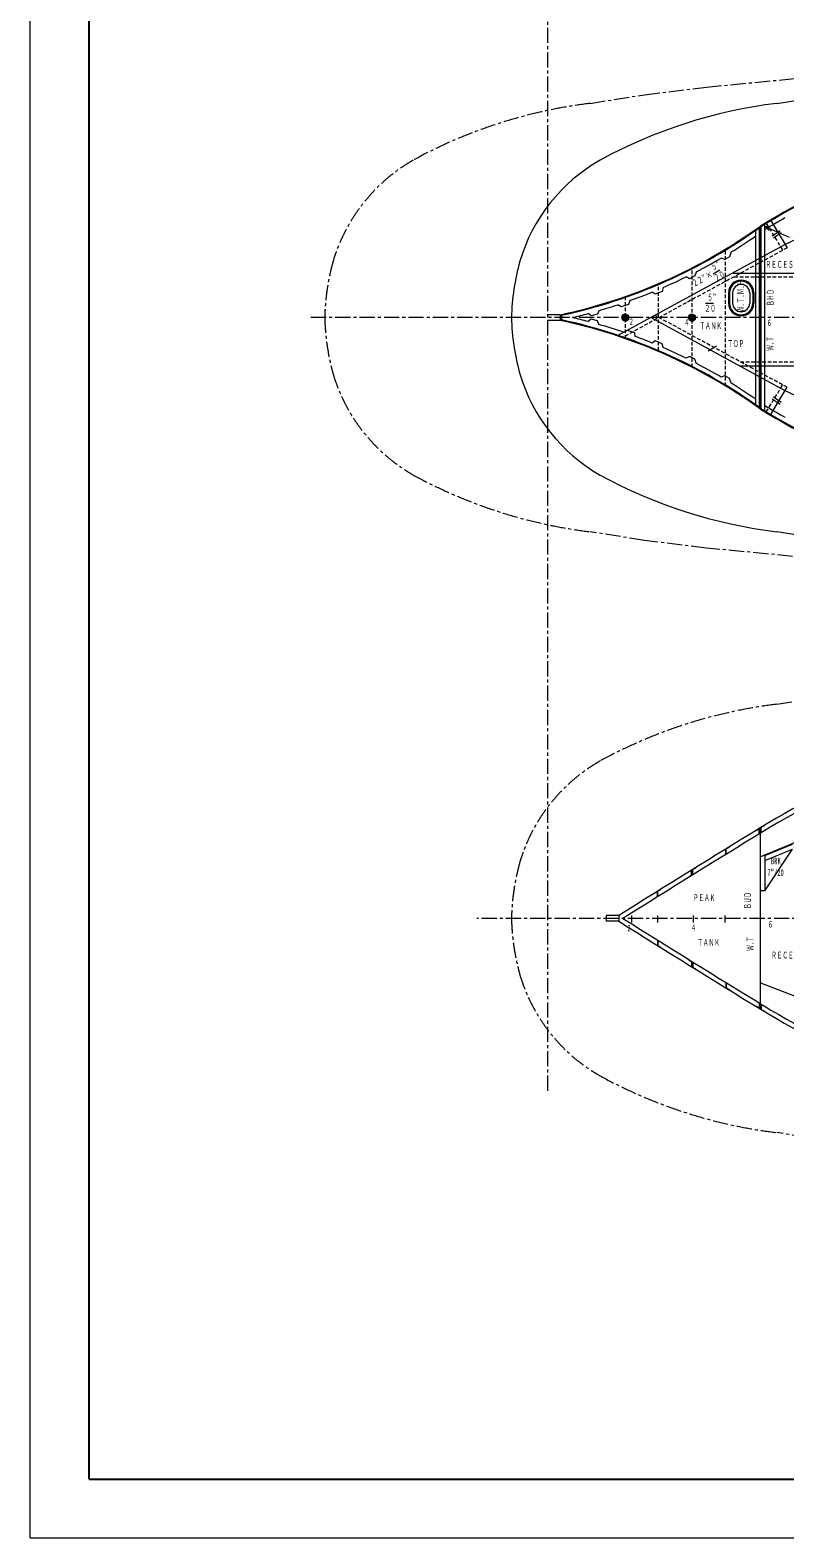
# Model space of a CAD drawing. Units: millimetres, scale not verified. Extents: x -28714 to 28714, y -20310 to 20310.
# Drawn here: x -28714 to -16330, y -20310 to 4441 of the extents above; entities that cross this region are included whole.
import ezdxf
from ezdxf.enums import TextEntityAlignment as Align

# ---------------------------------------------------------------- set-up
doc = ezdxf.new("R2010")
doc.units = ezdxf.units.MM
doc.header["$LTSCALE"] = 50
doc.linetypes.add('CHAIN1', pattern=[8, 5, -1, 1, -1])
doc.linetypes.add('DASHED1', pattern=[1.8, 1.2, -0.6])
for name, color, linetype, lineweight in [('0-0_0', 3, 'Continuous', 18), ('0-1', 4, 'CHAIN1', 18), ('0-2_寸法', 2, 'Continuous', 18), ('0-F', 3, 'Continuous', 18)]:
    doc.layers.add(name, color=color, linetype=linetype, lineweight=lineweight)
doc.styles.add('ＭＳ ゴシック', font='')
doc.styles.get('ＭＳ ゴシック').set_extended_font_data('MS Gothic')

msp = doc.modelspace()

# ---------------------------------------------------------------- linework, layer by layer
at = {"layer": '0-0_0'}
for p, q in [((-16655.33, -1825.89), (-16655.33, 1256.62)), ((-16554.45, 1303.8), (-16288.58, 866.77)), ((-16807.73, -1725.42), (-16807.73, 1155.44)), ((-16744.23, -1770.66), (-16744.23, 1200.57)), ((-16731.53, -1779.81), (-16731.53, 1225.36)), ((-16718.83, -1787.53), (-16718.83, 1218.22)), ((-16407.85, 1148.4), (-16536.4, 1060.2)), ((-16388.29, 1115.42), (-16516.84, 1027.22)), ((-12869.96, 448.98), (-17177.55, 448.98)), ((-17254.52, 128.73), (-17254.52, -41.08)), ((-17236.74, 128.73), (-17236.74, -41.08)), ((-17185.94, 128.73), (-17185.94, -41.08)), ((-16906.54, 128.73), (-16906.54, -41.08)), ((-16855.74, 128.73), (-16855.74, -41.08)), ((-16837.96, 128.73), (-16837.96, -41.08)), ((-20018.54, -231.5), (-20221.74, -231.5)), ((-20018.54, -231.5), (-20018.54, -322.94)), ((-19993.14, -239.06), (-19993.14, -315.39)), ((-19003.72, -273.83), (-18949.6, -219.71)), ((-19003.21, -268.83), (-18954.61, -220.23)), ((-19002.63, -277.22), (-18946.21, -220.81)), ((-19002.1, -263.23), (-18960.21, -221.34)), ((-19000.03, -256.67), (-18966.76, -223.4)), ((-18998.14, -277.22), (-18946.21, -225.3)), ((-18995.88, -248.02), (-18975.41, -227.56)), ((-18993.65, -277.22), (-18946.21, -229.79)), ((-18989.15, -277.22), (-18946.21, -234.28)), ((-18984.66, -277.22), (-18946.21, -238.77)), ((-18980.17, -277.22), (-18946.21, -243.26)), ((-18946.21, -220.81), (-18945.02, -219.62)), ((-18946.21, -225.3), (-18940.78, -219.87)), ((-18946.21, -229.79), (-18936.8, -220.38)), ((-18946.21, -234.28), (-18933.06, -221.13)), ((-18946.21, -238.77), (-18929.52, -222.08)), ((-18946.21, -243.26), (-18926.16, -223.21)), ((-18946.21, -247.75), (-18922.97, -224.51)), ((-18946.21, -252.24), (-18919.93, -225.96)), ((-18946.21, -256.73), (-18917.03, -227.55)), ((-18946.21, -261.22), (-18914.27, -229.28)), ((-18946.21, -265.71), (-18911.64, -231.14)), ((-18946.21, -270.2), (-18909.13, -233.13)), ((-18946.21, -274.69), (-18906.76, -235.24)), ((-18944.25, -277.22), (-18904.5, -237.48)), ((-18939.76, -277.22), (-18902.38, -239.84)), ((-18935.27, -277.22), (-18900.37, -242.32)), ((-18930.78, -277.22), (-18898.49, -244.94)), ((-17909.83, -273.83), (-17855.71, -219.71)), ((-17909.32, -268.83), (-17860.72, -220.23)), ((-17908.73, -277.22), (-17852.32, -220.81)), ((-17908.21, -263.23), (-17866.32, -221.34)), ((-17906.14, -256.67), (-17872.87, -223.4)), ((-17904.24, -277.22), (-17852.32, -225.3)), ((-17901.99, -248.02), (-17881.52, -227.56)), ((-17899.75, -277.22), (-17852.32, -229.79)), ((-17895.26, -277.22), (-17852.32, -234.28)), ((-17890.77, -277.22), (-17852.32, -238.77)), ((-17886.28, -277.22), (-17852.32, -243.26)), ((-17852.32, -220.81), (-17851.13, -219.62)), ((-17852.32, -225.3), (-17846.89, -219.87)), ((-17852.32, -229.79), (-17842.91, -220.38)), ((-17852.32, -234.28), (-17839.17, -221.13)), ((-17852.32, -238.77), (-17835.63, -222.08)), ((-17852.32, -243.26), (-17832.27, -223.21)), ((-17852.32, -247.75), (-17829.08, -224.51)), ((-17852.32, -252.24), (-17826.04, -225.96)), ((-17852.32, -256.73), (-17823.14, -227.55)), ((-17852.32, -261.22), (-17820.38, -229.28)), ((-17852.32, -265.71), (-17817.75, -231.14)), ((-17852.32, -270.2), (-17815.24, -233.13)), ((-17852.32, -274.69), (-17812.87, -235.24)), ((-17850.36, -277.22), (-17810.61, -237.48)), ((-17845.87, -277.22), (-17808.48, -239.84)), ((-17841.38, -277.22), (-17806.48, -242.32)), ((-17836.89, -277.22), (-17804.6, -244.94)), ((-20018.54, -322.94), (-20221.74, -322.94)), ((-19003.81, -278.41), (-19002.63, -277.22)), ((-19003.57, -282.66), (-18998.14, -277.22)), ((-19003.05, -286.63), (-18993.65, -277.22)), ((-19002.3, -290.37), (-18989.15, -277.22)), ((-19001.35, -293.91), (-18984.66, -277.22)), ((-19000.22, -297.27), (-18980.17, -277.22)), ((-18998.93, -300.47), (-18975.68, -277.22)), ((-18997.48, -303.51), (-18971.19, -277.22)), ((-18995.89, -306.41), (-18966.7, -277.22)), ((-18994.16, -309.17), (-18962.21, -277.22)), ((-18992.3, -311.8), (-18957.72, -277.22)), ((-18990.31, -314.3), (-18953.23, -277.22)), ((-18988.2, -316.68), (-18948.74, -277.22)), ((-18985.96, -318.93), (-18946.21, -279.18)), ((-18983.6, -321.06), (-18946.21, -283.67)), ((-18981.11, -323.06), (-18946.21, -288.16)), ((-18978.5, -324.94), (-18946.21, -292.65)), ((-18975.75, -326.69), (-18946.21, -297.14)), ((-18975.68, -277.22), (-18946.21, -247.75)), ((-18972.87, -328.3), (-18946.21, -301.63)), ((-18971.19, -277.22), (-18946.21, -252.24)), ((-18969.85, -329.76), (-18946.21, -306.12)), ((-18966.7, -277.22), (-18946.21, -256.73)), ((-18966.68, -331.08), (-18946.21, -310.61)), ((-18963.34, -332.23), (-18946.21, -315.1)), ((-18962.21, -277.22), (-18946.21, -261.22)), ((-18959.82, -333.21), (-18946.21, -319.59)), ((-18957.72, -277.22), (-18946.21, -265.71)), ((-18956.11, -333.98), (-18946.21, -324.08)), ((-18953.23, -277.22), (-18946.21, -270.2)), ((-18952.17, -334.53), (-18946.21, -328.57)), ((-18948.74, -277.22), (-18946.21, -274.69)), ((-18947.96, -334.81), (-18946.21, -333.06)), ((-18946.21, -279.18), (-18944.25, -277.22)), ((-18946.21, -283.67), (-18939.76, -277.22)), ((-18946.21, -288.16), (-18935.27, -277.22)), ((-18946.21, -292.65), (-18930.78, -277.22)), ((-18946.21, -297.14), (-18926.29, -277.22)), ((-18946.21, -301.63), (-18921.8, -277.22)), ((-18946.21, -306.12), (-18917.31, -277.22)), ((-18946.21, -310.61), (-18912.82, -277.22)), ((-18946.21, -315.1), (-18908.33, -277.22)), ((-18946.21, -319.59), (-18903.84, -277.22)), ((-18946.21, -324.08), (-18899.35, -277.22)), ((-18946.21, -328.57), (-18894.86, -277.22)), ((-18946.21, -333.06), (-18890.37, -277.22)), ((-18943.43, -334.77), (-18888.66, -280.01)), ((-18938.49, -334.32), (-18889.12, -284.95)), ((-18932.97, -333.3), (-18890.14, -290.46)), ((-18926.58, -331.39), (-18892.04, -296.86)), ((-18926.29, -277.22), (-18896.75, -247.68)), ((-18921.8, -277.22), (-18895.14, -250.56)), ((-18918.35, -327.66), (-18895.78, -305.08)), ((-18917.31, -277.22), (-18893.67, -253.58)), ((-18912.82, -277.22), (-18892.35, -256.76)), ((-18908.33, -277.22), (-18891.2, -260.09)), ((-18903.84, -277.22), (-18890.23, -263.61)), ((-18899.35, -277.22), (-18889.45, -267.33)), ((-18894.86, -277.22), (-18888.91, -271.27)), ((-18890.37, -277.22), (-18888.62, -275.48)), ((-17909.92, -278.41), (-17908.73, -277.22)), ((-17909.68, -282.66), (-17904.24, -277.22)), ((-17909.16, -286.63), (-17899.75, -277.22)), ((-17908.41, -290.37), (-17895.26, -277.22)), ((-17907.46, -293.91), (-17890.77, -277.22)), ((-17906.33, -297.27), (-17886.28, -277.22)), ((-17905.04, -300.47), (-17881.79, -277.22)), ((-17903.59, -303.51), (-17877.3, -277.22)), ((-17902, -306.41), (-17872.81, -277.22)), ((-17900.27, -309.17), (-17868.32, -277.22)), ((-17898.41, -311.8), (-17863.83, -277.22)), ((-17896.42, -314.3), (-17859.34, -277.22)), ((-17894.31, -316.68), (-17854.85, -277.22)), ((-17892.07, -318.93), (-17852.32, -279.18)), ((-17889.71, -321.06), (-17852.32, -283.67)), ((-17887.22, -323.06), (-17852.32, -288.16)), ((-17884.61, -324.94), (-17852.32, -292.65)), ((-17881.86, -326.69), (-17852.32, -297.14)), ((-17881.79, -277.22), (-17852.32, -247.75)), ((-17878.98, -328.3), (-17852.32, -301.63)), ((-17877.3, -277.22), (-17852.32, -252.24)), ((-17875.96, -329.76), (-17852.32, -306.12)), ((-17872.81, -277.22), (-17852.32, -256.73)), ((-17872.79, -331.08), (-17852.32, -310.61)), ((-17869.45, -332.23), (-17852.32, -315.1)), ((-17868.32, -277.22), (-17852.32, -261.22)), ((-17865.93, -333.21), (-17852.32, -319.59)), ((-17863.83, -277.22), (-17852.32, -265.71)), ((-17862.22, -333.98), (-17852.32, -324.08)), ((-17859.34, -277.22), (-17852.32, -270.2)), ((-17858.28, -334.53), (-17852.32, -328.57)), ((-17854.85, -277.22), (-17852.32, -274.69)), ((-17854.07, -334.81), (-17852.32, -333.06)), ((-17852.32, -279.18), (-17850.36, -277.22)), ((-17852.32, -283.67), (-17845.87, -277.22)), ((-17852.32, -288.16), (-17841.38, -277.22)), ((-17852.32, -292.65), (-17836.89, -277.22)), ((-17852.32, -297.14), (-17832.4, -277.22)), ((-17852.32, -301.63), (-17827.91, -277.22)), ((-17852.32, -306.12), (-17823.42, -277.22)), ((-17852.32, -310.61), (-17818.93, -277.22)), ((-17852.32, -315.1), (-17814.44, -277.22)), ((-17852.32, -319.59), (-17809.95, -277.22)), ((-17852.32, -324.08), (-17805.46, -277.22)), ((-17852.32, -328.57), (-17800.97, -277.22)), ((-17852.32, -333.06), (-17796.48, -277.22)), ((-17849.54, -334.77), (-17794.77, -280.01)), ((-17844.59, -334.32), (-17795.23, -284.95)), ((-17839.08, -333.3), (-17796.25, -290.46)), ((-17832.69, -331.39), (-17798.15, -296.86)), ((-17832.4, -277.22), (-17802.86, -247.68)), ((-17827.91, -277.22), (-17801.25, -250.56)), ((-17824.46, -327.66), (-17801.89, -305.08)), ((-17823.42, -277.22), (-17799.78, -253.58)), ((-17818.93, -277.22), (-17798.46, -256.76)), ((-17814.44, -277.22), (-17797.31, -260.09)), ((-17809.95, -277.22), (-17796.34, -263.61)), ((-17805.46, -277.22), (-17795.56, -267.33)), ((-17800.97, -277.22), (-17795.01, -271.27)), ((-17796.48, -277.22), (-17794.73, -275.48)), ((-17450.2, -747.26), (-17589.5, -830.01)), ((-12319.71, -1072.52), (-17065.55, -1072.52)), ((-16554.45, -1858.25), (-16288.58, -1421.22)), ((-16407.85, -1702.85), (-16536.4, -1614.65)), ((-16388.29, -1669.87), (-16516.84, -1581.67)), ((-16744.38, -8750.81), (-16744.38, -8661.47)), ((-16734.22, -8655.25), (-16734.22, -11627.35)), ((-16724.06, -8738.37), (-16724.06, -8649.04)), ((-16718.98, -8735.26), (-16718.98, -8651.9)), ((-16662.63, -8617.78), (-16662.63, -8611.85)), ((-16805.81, -8699.07), (-16805.81, -8705.02)), ((-16749.46, -8753.92), (-16749.46, -8670.53)), ((-17295.36, -9089.17), (-17295.36, -8999.67)), ((-17290.28, -9086.04), (-17290.28, -9002.51)), ((-17238.28, -8970.5), (-17238.28, -8964.53)), ((-16658.02, -9110.11), (-16201.57, -8921.62)), ((-16658.02, -9686.64), (-16201.57, -9004.07)), ((-16658.02, -9192.55), (-16201.57, -9004.07)), ((-17860.79, -9432.77), (-17860.79, -9366.19)), ((-17860.79, -9366.19), (-17855.71, -9366.19)), ((-17855.71, -9435.6), (-17855.71, -9366.19)), ((-17846.67, -9429.98), (-17846.67, -9340.32)), ((-17841.59, -9426.83), (-17841.59, -9343.15)), ((-17918.58, -9468.63), (-17918.58, -9474.61)), ((-18418.92, -9786.13), (-18418.92, -9696.3)), ((-18413.84, -9782.96), (-18413.84, -9699.12)), ((-18361.84, -9666.67), (-18361.84, -9660.68)), ((-19056.18, -10095.58), (-19259.38, -10095.58)), ((-19259.38, -10095.58), (-19259.38, -10187.02)), ((-19056.18, -10095.58), (-19056.18, -10187.02)), ((-18846.71, -10093.88), (-18846.71, -10206.55)), ((-18418.22, -10093.88), (-18418.22, -10206.55)), ((-17834.94, -10093.88), (-17834.94, -10206.55)), ((-17316.92, -10093.88), (-17316.92, -10206.55)), ((-19056.18, -10187.02), (-19259.38, -10187.02)), ((-18418.92, -10496.47), (-18418.92, -10586.3)), ((-18413.84, -10499.64), (-18413.84, -10583.48)), ((-18361.84, -10615.93), (-18361.84, -10621.92)), ((-17918.58, -10813.97), (-17918.58, -10807.99)), ((-17860.79, -10849.83), (-17860.79, -10916.41)), ((-17855.71, -10847), (-17855.71, -10916.41)), ((-17846.67, -10852.62), (-17846.67, -10942.28)), ((-17841.59, -10855.77), (-17841.59, -10939.45)), ((-17860.79, -10916.41), (-17855.71, -10916.41)), ((-17789.59, -10971.67), (-17789.59, -10977.65)), ((-17295.36, -11193.43), (-17295.36, -11282.93)), ((-17290.28, -11196.56), (-17290.28, -11280.09)), ((-17238.28, -11312.1), (-17238.28, -11318.07)), ((-16805.81, -11583.53), (-16805.81, -11577.58)), ((-16749.46, -11528.68), (-16749.46, -11612.07)), ((-16744.38, -11531.79), (-16744.38, -11621.13)), ((-16724.06, -11544.23), (-16724.06, -11633.56)), ((-16718.98, -11547.34), (-16718.98, -11630.7)), ((-16662.63, -11664.82), (-16662.63, -11670.75))]:
    msp.add_line(p, q, dxfattribs=at)
at = {"layer": '0-0_0', "color": 1, "linetype": 'DASHED1'}
for p, q in [((-16633.44, 1269.76), (-16367.58, 832.73)), ((-16291.19, 867.41), (-18996.83, -605.82)), ((-17303.1, -1400.55), (-17303.1, 846.1)), ((-17852.32, -1093.17), (-17852.32, 538.72)), ((-18405.04, -819.83), (-18405.04, 265.38)), ((-12869.96, 385.48), (-17177.55, 385.48)), ((-18946.21, -623.39), (-18946.21, 55.49)), ((-16291.19, -1421.86), (-18459.75, -241.07)), ((-12319.71, -1009.02), (-17065.55, -1009.02)), ((-16633.44, -1824.21), (-16367.58, -1387.18))]:
    msp.add_line(p, q, dxfattribs=at)
at = {"layer": '0-0_0'}
for points in [[(-16460.42, 3238.81), (-15566.91, 3382.03), (-14552.31, 3506.34), (-12340.41, 3720.31), (-9580.17, 3892.83), (-6518, 3991.25), (-4608.92, 4011.27), (-1845.32, 4011.27)], [(-12093.44, 2491.42), (-13554.47, 2221.31), (-16321.56, 923.18), (-19078.75, -578.12)], [(-17208.9, 799.56), (-17237.58, 722.45), (-17313.64, 676.81), (-17375.73, 699.16)], [(-17779.08, 479.49), (-17806.6, 405.51), (-17895.84, 361.07), (-17950, 390.21)], [(-18872.99, 0.54), (-18893, -60.44), (-19014.56, -102.18), (-19072.63, -67.95)], [(-18325.5, 216.65), (-18343.92, 153.39), (-18455.53, 106.49), (-18506.29, 140.58)], [(-19383.07, -163.98), (-19404.83, -222.47), (-19506.53, -250.7), (-19555.03, -211.82)], [(-19383.07, -390.47), (-19404.83, -331.98), (-19506.53, -303.75), (-19555.03, -342.63)], [(-18784.83, -586.95), (-18790.62, -529.17), (-18912.18, -487.43), (-18976.49, -522.44)], [(-12058.95, -3052.24), (-13554.47, -2775.76), (-16321.56, -1477.63), (-18526.14, -277.22)], [(-18325.5, -771.1), (-18343.92, -707.84), (-18455.53, -660.94), (-18506.29, -695.03)], [(-17779.08, -1033.94), (-17806.6, -959.96), (-17895.84, -915.52), (-17950, -944.66)], [(-17208.9, -1354.01), (-17237.58, -1276.9), (-17313.64, -1231.26), (-17375.73, -1253.61)], [(-1845.32, -4565.72), (-4608.92, -4565.72), (-6518, -4545.7), (-9580.17, -4447.28), (-12340.41, -4274.76), (-14552.31, -4060.79), (-15566.91, -3936.48), (-16460.42, -3793.26)], [(-16734.22, -9127.84), (-15704.23, -8702.51)], [(-16658.02, -9096.37), (-16658.02, -9686.64), (-16734.22, -9686.64)], [(-16727.21, -11200.4), (-15704.23, -11592.59)]]:
    msp.add_lwpolyline(points, dxfattribs=at)
at = {"layer": '0-0_0', "color": 4, "linetype": 'CHAIN1'}
msp.add_lwpolyline([(-912.75, -14429.79), (-4608.92, -14429.79), (-6518, -14409.78), (-9580.17, -14311.35), (-12340.41, -14138.84), (-14552.31, -13924.87), (-15566.91, -13800.55), (-16460.42, -13657.34)], dxfattribs=at)
at = {"layer": '0-0_0'}
for centre in [(-18946.21, -277.22), (-17852.32, -277.22)]:
    msp.add_circle(centre, 57.61, dxfattribs=at)
for centre, radius, start, end in [((-15479.06, -4805.17), 8103.62, 96.95569, 118.63091), ((-9424.88, -10770.25), 14045.7, 101.84103, 121.34603), ((-9424.88, -10770.25), 14033, 101.90489, 121.34603), ((-17942.5, -170.1), 2855.52, 119.80965, 163.37527), ((-9424.88, -10770.25), 13956.8, 119.65093, 121.20216), ((-21825.82, 8282.69), 8703.89, 281.98415, 305.82342), ((-21825.82, 8282.69), 8716.59, 282.13715, 305.82342), ((-21825.82, 8282.69), 8792.79, 301.67366, 304.79943), ((-16981.54, -376.88), 3836.24, 164.52229, 178.51137), ((-21825.82, 8282.69), 8792.79, 297.392, 300.40482), ((-21825.82, 8282.69), 8792.79, 293.45886, 296.15463), ((-17046.24, 128.73), 208.28, 0, 180), ((-17046.24, 128.73), 190.5, 0, 180), ((-17046.24, 128.73), 139.7, 0, 180), ((-17046.24, 128.73), 139.7, 0, 180), ((-21825.82, 8282.69), 8792.79, 289.62267, 292.18072), ((-21825.82, 8282.69), 8792.79, 283.21612, 284.96662), ((-21825.82, 8282.69), 8792.79, 286.12973, 288.24731), ((-17046.24, -41.08), 208.28, 180, 0), ((-17046.24, -41.08), 190.5, 180, 0), ((-17046.24, -41.08), 139.7, 180, 0), ((-16981.54, -177.56), 3836.24, 181.48863, 195.47771), ((-21825.82, -8837.14), 8703.89, 54.17658, 78.01585), ((-21825.82, -8837.14), 8716.59, 54.17658, 77.86285), ((-21825.82, -8837.14), 8792.79, 75.03338, 76.78388), ((-21825.82, -8837.14), 8792.79, 71.0636, 73.87027), ((-21825.82, -8837.14), 8792.79, 67.81928, 69.76629), ((-21825.82, -8837.14), 8792.79, 63.84537, 66.54114), ((-17942.5, -384.35), 2855.52, 196.62473, 240.19035), ((-21825.82, -8837.14), 8792.79, 59.59518, 62.608), ((-21825.82, -8837.14), 8792.79, 55.20057, 58.32634), ((-9424.88, 10215.8), 13956.8, 238.79784, 240.34907), ((-9424.88, 10215.8), 14045.7, 238.65397, 258.15897), ((-9424.88, 10215.8), 14033, 238.65397, 258.09511), ((-15479.06, 4250.72), 8103.62, 241.36909, 263.04431), ((-9424.88, -20634.33), 14033, 101.8519, 121.34603), ((-9424.88, -20634.33), 13956.8, 101.84983, 121.34603), ((97963.94, -196152.43), 219797.32, 121.45265, 122.16777), ((-9424.88, -20634.33), 14027.92, 121.0612, 121.33027), ((97963.94, -196152.43), 219721.11, 121.45265, 122.15856), ((97963.94, -196152.43), 219792.23, 121.46096, 121.47818), ((97963.94, -196152.43), 219792.23, 121.61046, 121.62638), ((97963.94, -196152.43), 219792.23, 121.77937, 121.79532), ((97963.94, -196152.43), 219726.2, 121.81189, 121.82962), ((97963.94, -196152.43), 219792.23, 121.95502, 121.971), ((97963.94, 175869.83), 219721.11, 237.84144, 238.54735), ((97963.94, 175869.83), 219797.32, 237.83223, 238.54735), ((97963.94, 175869.83), 219792.23, 238.029, 238.04498), ((97963.94, 175869.83), 219726.2, 238.17038, 238.18811), ((97963.94, 175869.83), 219792.23, 238.20468, 238.22063), ((97963.94, 175869.83), 219792.23, 238.37362, 238.38954), ((97963.94, 175869.83), 219792.23, 238.52182, 238.53904), ((-9424.88, 351.73), 14033, 238.65397, 258.1481), ((-9424.88, 351.73), 14027.92, 238.66973, 238.9388), ((-9424.88, 351.73), 13956.8, 238.65397, 258.15017)]:
    msp.add_arc(centre, radius, start, end, dxfattribs=at)
at = {"layer": '0-0_0', "color": 4, "linetype": 'CHAIN1'}
for centre, radius, start, end in [((-17942.5, -10034.18), 2855.52, 119.80965, 163.37527), ((-16981.54, -10240.96), 3836.24, 164.52229, 178.51137), ((-16981.54, -10041.64), 3836.24, 181.48863, 195.47771), ((-17942.5, -10248.42), 2855.52, 196.62473, 240.19035), ((-15479.06, -5613.35), 8103.62, 241.36909, 263.04431)]:
    msp.add_arc(centre, radius, start, end, dxfattribs=at)
at = {"layer": '0-1'}
for p, q in [((-20221.74, 12880.58), (-20221.74, -13003.65)), ((-17616.99, 3506.34), (-15405.08, 3720.31)), ((-18631.58, 3382.03), (-17616.99, 3506.34)), ((-19525.09, 3238.81), (-18631.58, 3382.03)), ((22142.93, -277.22), (-24129.6, -277.22)), ((-18631.58, -3936.48), (-19525.09, -3793.26)), ((22142.93, -10141.3), (-21383.31, -10141.3))]:
    msp.add_line(p, q, dxfattribs=at)
for points in [[(-15405.08, -4274.76), (-17616.99, -4060.79), (-18631.58, -3936.48)], [(-16460.42, -6625.26), (-15566.91, -6482.05), (-14552.31, -6357.73), (-12340.41, -6143.76)]]:
    msp.add_lwpolyline(points, dxfattribs=at)
for centre, radius, start, end in [((-18543.73, -4805.17), 8103.62, 96.95569, 118.63091), ((-21007.17, -170.1), 2855.52, 119.80965, 163.37527), ((-20046.21, -376.88), 3836.24, 164.52229, 178.51137), ((-20046.21, -177.56), 3836.24, 181.48863, 195.47771), ((-21007.17, -384.35), 2855.52, 196.62473, 240.19035), ((-18543.73, 4250.72), 8103.62, 241.36909, 263.04431), ((-15479.06, -14669.25), 8103.62, 96.95569, 118.63091)]:
    msp.add_arc(centre, radius, start, end, dxfattribs=at)
at = {"layer": '0-2_寸法'}
for p, q in [((-16254.84, 1039.04), (-16644.21, 1210.48)), ((-17508.35, 443.55), (-17395.56, 504.59)), ((-17629.43, -38.95), (-17501.19, -38.95))]:
    msp.add_line(p, q, dxfattribs=at)
msp.add_lwpolyline([(-16562.59, 1214.03), (-16644.21, 1210.48), (-16588.29, 1150.91)], dxfattribs=at)
at = {"layer": '0-F'}
msp.add_line((-28714.35, -20310.15), (-28714.35, 20310.15), dxfattribs=at)
at = {"layer": '0-F', "lineweight": 25}
msp.add_line((-27748.35, -19344.15), (-27748.35, 19344.15), dxfattribs=at)
at = {"layer": '0-F'}
msp.add_lwpolyline([(-28714.35, -20310.15), (28714.35, -20310.15), (28714.35, 20310.15)], dxfattribs=at)
at = {"layer": '0-F', "lineweight": 25}
msp.add_lwpolyline([(-27748.35, -19344.15), (27747.87, -19344.15), (27747.87, 19344.15)], dxfattribs=at)

# ---------------------------------------------------------------- texts
at = {"layer": '0-2_寸法', "style": 'ＭＳ ゴシック', "width": 0.6}
for s, rotation, p in [('５”', 28.422, (-17491.26, 464.18)), ('２２”', 28.422, (-17799.86, 196.79)), ('×', 28.422, (-17581.32, 318.32)), ('２０', 28.422, (-17440.85, 281.85)), ('Ｗ.Ｔ.Ｍ.Ｈ', 90, (-16968.38, -188.96)), ('ＢＨＤ', 90, (-16479.37, -86.54)), ('Ｗ.Ｔ', 90, (-16483.75, -821.7)), ('ＢＵＤ', 90, (-16852.88, -9984.29)), ('Ｗ.Ｔ', 90, (-16809.01, -10673.25))]:
    msp.add_text(s, height=110, rotation=rotation, dxfattribs=at).set_placement(p, align=Align.BOTTOM_LEFT)
for s, p in [('ＲＥＣＥＳＳ', (-16646.01, 507.73)), ('５”', (-17602.86, -31.48)), ('２０', (-17647.03, -213.28)), ('2', (-18875.21, -433.03)), ('4', (-17963.66, -441.52)), ('ＴＡＮＫ', (-17730.38, -501.61)), ('6', (-16610.31, -449.31)), ('ＴＯＰ', (-17273.17, -794.12)), ('BRK', (-16558.67, -9286.5)), ('7"/20', (-16615.94, -9475.44)), ('ＰＥＡＫ', (-17840.05, -9890.85)), ('2', (-18912.99, -10388.27)), ('4', (-17854.24, -10378.57)), ('6', (-16593.26, -10324.8)), ('ＴＡＮＫ', (-17765.7, -10623.86)), ('ＲＥＣＥＳＳ', (-16553.77, -10832.52))]:
    msp.add_text(s, height=110, dxfattribs=at).set_placement(p, align=Align.BOTTOM_LEFT)

doc.saveas('drawing.dxf')
